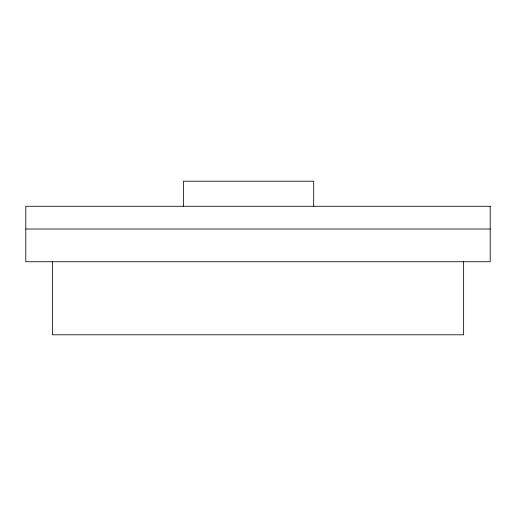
<?xml version="1.0" encoding="UTF-8"?>
<svg xmlns="http://www.w3.org/2000/svg" width="516" height="516" viewBox="0 0 516 516"><rect width="100%" height="100%" fill="white"/><g stroke="black" fill="none" stroke-linecap="round" stroke-linejoin="round"><path stroke-width="0.77" d="M25.8 229.027L490.2 229.027M463.632 261.735L463.632 334.794L52.368 334.794L52.368 261.735M313.702 206.277L313.702 181.206L183.367 181.206L183.367 206.277M490.2 206.277L25.8 206.277L25.8 261.735L490.2 261.735L490.2 206.277"/></g></svg>
